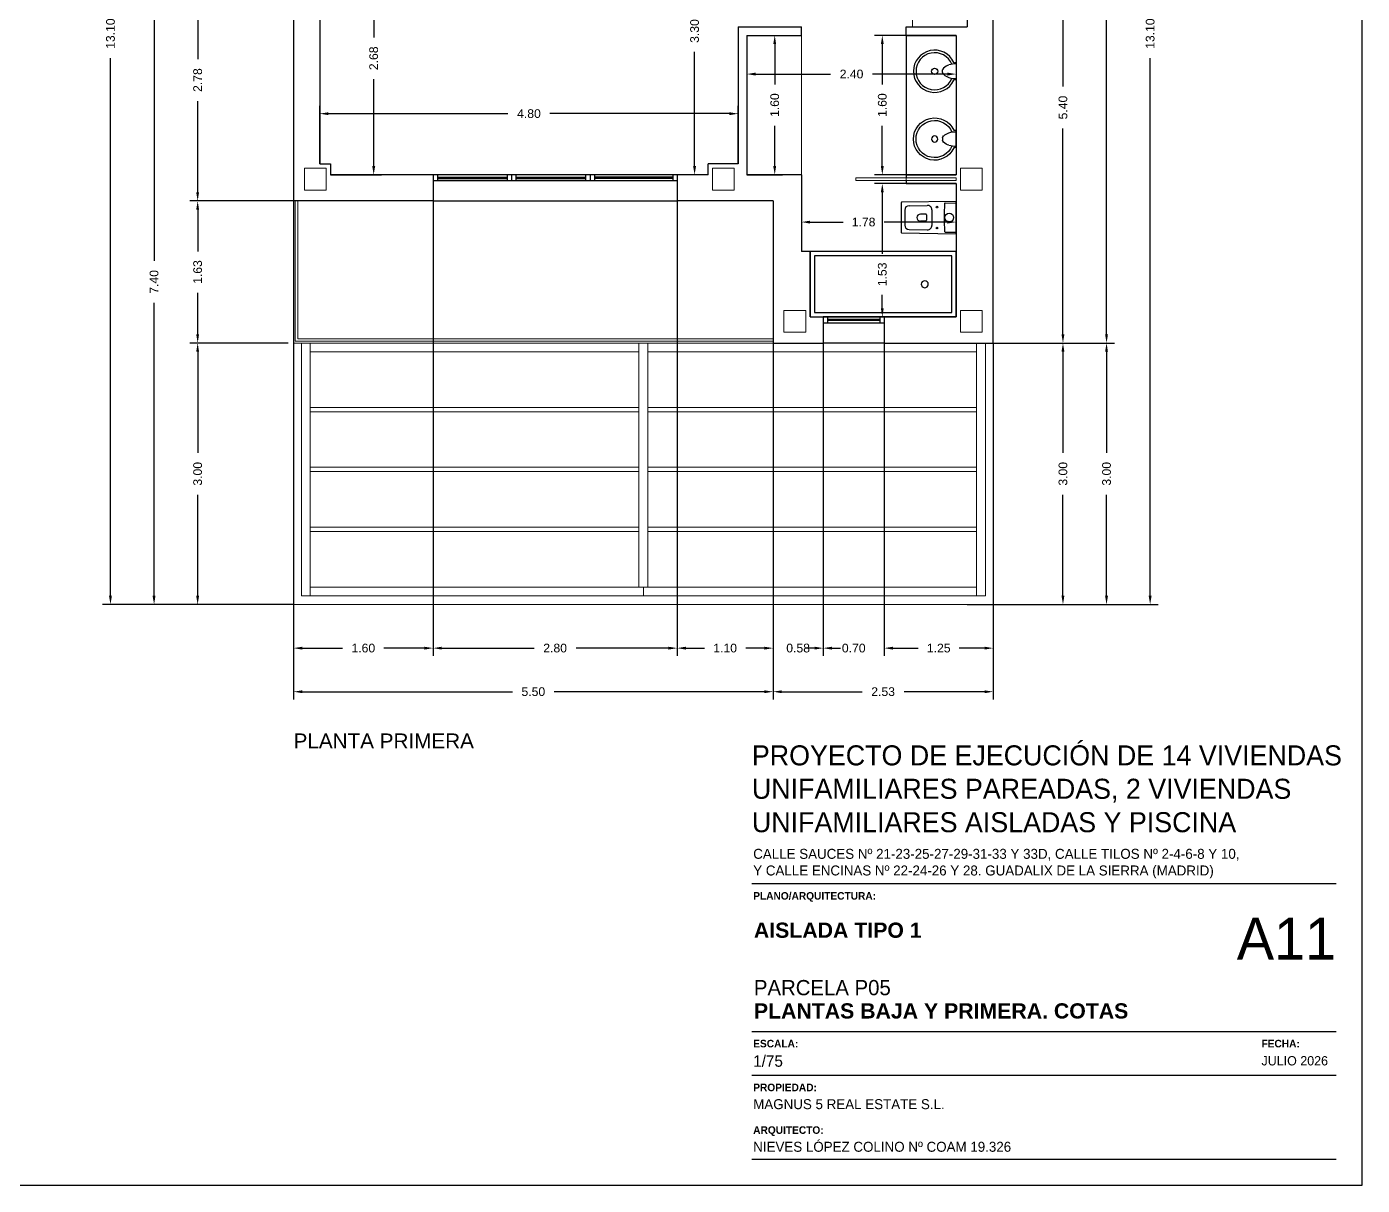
# Model space of a CAD drawing. Header units: millimetres. Extents: x 441156 to 441653, y 4514887 to 4515266.
# Drawn here: x 441309.59 to 441324.91, y 4515046.18 to 4515059.48 of the extents above; entities that cross this region are included whole.
import ezdxf

# ---------------------------------------------------------------- set-up
doc = ezdxf.new("R2010")
doc.units = ezdxf.units.MM
doc.linetypes.add('CONTINUA', pattern=[0])
doc.layers.add('01_cartela', color=6, linetype='Continuous', plot=False)
for name, color, linetype in [('01_cotas', 254, 'Continuous'), ('01_muros', 1, 'Continuous'), ('01_sanitarios', 250, 'Continuous'), ('01_tabiques', 3, 'Continuous'), ('01_texto cartela', 5, 'Continuous'), ('01_textos', 7, 'Continuous'), ('01_ventanas', 2, 'Continuous')]:
    doc.layers.add(name, color=color, linetype=linetype)
doc.layers.add('01_pilares baja', color=5, linetype='Continuous', lineweight=20)
doc.layers.add('01_varios', color=4, linetype='Continuous', lineweight=0)
doc.styles.add('Century Gothic', font='', dxfattribs={"height": 2})
doc.styles.add('Century Gothic_3', font='', dxfattribs={"height": 4.5})
doc.styles.add('Century Gothic_5', font='', dxfattribs={"height": 2.5})
doc.styles.add('Century Gothic_6', font='', dxfattribs={"height": 11})
doc.styles.add('Estilo1', font='swissel.ttf')
doc.styles.add('NIEVES3', font='swisseb.ttf')
doc.styles.add('ROMANS', font='romans')
doc.styles.get('Century Gothic').set_extended_font_data('Century Gothic')
doc.styles.get('Century Gothic_3').set_extended_font_data('Century Gothic')
doc.styles.get('Century Gothic_5').set_extended_font_data('Century Gothic')
doc.styles.get('Century Gothic_6').set_extended_font_data('Century Gothic')
doc.dimstyles.new('DECIMAL-50', dxfattribs={"dimtxt": 0.08, "dimasz": 0.15, "dimexe": 0.09, "dimexo": 0, "dimgap": 0.09, "dimtad": 0, "dimzin": 0, "dimdsep": 46, "dimtxsty": 'ROMANS', "dimcen": 0.09, "dimclrt": 6, "dimadec": 0, "dimazin": 0, "dimtfac": 1.38, "dimtix": 1, "dimtofl": 0, "dimtmove": 2, "dimatfit": 3, "dimldrblk": 'OBLIQUE', "dimfxl": 1, "dimtolj": 1, "dimtzin": 0, "dimarcsym": 0})

# ---------------------------------------------------------------- blocks, each defined once
blk = doc.blocks.new('*D344')
at = {"layer": '01_cotas', "color": 0, "linetype": 'CONTINUA', "lineweight": -2, "transparency": 16777216}
for p, q in [((441312.651, 4515060.253), (441311.461, 4515060.253)), ((441312.651, 4515057.478), (441311.461, 4515057.478))]:
    blk.add_line(p, q, dxfattribs=at)
at = {"layer": '01_cotas', "color": 0, "lineweight": -2, "transparency": 16777216}
for p, q in [((441311.551, 4515060.153), (441311.551, 4515059.105)), ((441311.551, 4515057.578), (441311.551, 4515058.625))]:
    blk.add_line(p, q, dxfattribs=at)
at = {"layer": '01_cotas', "color": 0, "transparency": 16777216}
for points in [[(441311.534, 4515060.153), (441311.567, 4515060.153), (441311.551, 4515060.253)], [(441311.534, 4515057.578), (441311.567, 4515057.578), (441311.551, 4515057.478)]]:
    blk.add_solid(points, dxfattribs=at)
at = {"layer": '01_cotas', "color": 7, "transparency": 16777216, "insert": (441311.551, 4515058.865), "char_height": 0.1, "attachment_point": 5, "rotation": 90, "style": 'Estilo1'}
blk.add_mtext('\\A1;2.78', dxfattribs=at)
blk = doc.blocks.new('*D345')
at = {"layer": '01_cotas', "color": 0, "linetype": 'CONTINUA', "lineweight": -2, "transparency": 16777216}
for p, q in [((441312.588, 4515057.478), (441311.461, 4515057.478)), ((441312.588, 4515055.848), (441311.461, 4515055.848))]:
    blk.add_line(p, q, dxfattribs=at)
at = {"layer": '01_cotas', "color": 0, "lineweight": -2, "transparency": 16777216}
for p, q in [((441311.551, 4515057.378), (441311.551, 4515056.899)), ((441311.551, 4515055.948), (441311.551, 4515056.426))]:
    blk.add_line(p, q, dxfattribs=at)
at = {"layer": '01_cotas', "color": 0, "transparency": 16777216}
for points in [[(441311.534, 4515057.378), (441311.567, 4515057.378), (441311.551, 4515057.478)], [(441311.534, 4515055.948), (441311.567, 4515055.948), (441311.551, 4515055.848)]]:
    blk.add_solid(points, dxfattribs=at)
at = {"layer": '01_cotas', "color": 7, "transparency": 16777216, "insert": (441311.551, 4515056.663), "char_height": 0.1, "attachment_point": 5, "rotation": 90, "style": 'Estilo1'}
blk.add_mtext('\\A1;1.63', dxfattribs=at)
blk = doc.blocks.new('*D346')
at = {"layer": '01_cotas', "color": 0, "linetype": 'CONTINUA', "lineweight": -2, "transparency": 16777216}
for p, q in [((441312.526, 4515055.848), (441311.461, 4515055.848)), ((441312.526, 4515052.848), (441311.461, 4515052.848))]:
    blk.add_line(p, q, dxfattribs=at)
at = {"layer": '01_cotas', "color": 0, "lineweight": -2, "transparency": 16777216}
for p, q in [((441311.551, 4515055.748), (441311.551, 4515054.588)), ((441311.551, 4515052.948), (441311.551, 4515054.108))]:
    blk.add_line(p, q, dxfattribs=at)
at = {"layer": '01_cotas', "color": 0, "transparency": 16777216}
for points in [[(441311.534, 4515055.748), (441311.567, 4515055.748), (441311.551, 4515055.848)], [(441311.534, 4515052.948), (441311.567, 4515052.948), (441311.551, 4515052.848)]]:
    blk.add_solid(points, dxfattribs=at)
at = {"layer": '01_cotas', "color": 7, "transparency": 16777216, "insert": (441311.551, 4515054.348), "char_height": 0.1, "attachment_point": 5, "rotation": 90, "style": 'Estilo1'}
blk.add_mtext('\\A1;3.00', dxfattribs=at)
blk = doc.blocks.new('*D348')
at = {"layer": '01_cotas', "color": 0, "linetype": 'CONTINUA', "lineweight": -2, "transparency": 16777216}
for p, q in [((441312.651, 4515060.253), (441310.961, 4515060.253)), ((441312.651, 4515052.848), (441310.961, 4515052.848))]:
    blk.add_line(p, q, dxfattribs=at)
at = {"layer": '01_cotas', "color": 0, "lineweight": -2, "transparency": 16777216}
for p, q in [((441311.051, 4515060.153), (441311.051, 4515056.79)), ((441311.051, 4515052.948), (441311.051, 4515056.31))]:
    blk.add_line(p, q, dxfattribs=at)
at = {"layer": '01_cotas', "color": 0, "transparency": 16777216}
for points in [[(441311.034, 4515060.153), (441311.067, 4515060.153), (441311.051, 4515060.253)], [(441311.034, 4515052.948), (441311.067, 4515052.948), (441311.051, 4515052.848)]]:
    blk.add_solid(points, dxfattribs=at)
at = {"layer": '01_cotas', "color": 7, "transparency": 16777216, "insert": (441311.051, 4515056.55), "char_height": 0.1, "attachment_point": 5, "rotation": 90, "style": 'Estilo1'}
blk.add_mtext('\\A1;7.40', dxfattribs=at)
blk = doc.blocks.new('*D349')
at = {"layer": '01_cotas', "color": 0, "linetype": 'CONTINUA', "lineweight": -2, "transparency": 16777216}
for p, q in [((441312.051, 4515065.948), (441310.461, 4515065.948)), ((441312.051, 4515052.848), (441310.461, 4515052.848))]:
    blk.add_line(p, q, dxfattribs=at)
at = {"layer": '01_cotas', "color": 0, "lineweight": -2, "transparency": 16777216}
for p, q in [((441310.551, 4515065.848), (441310.551, 4515059.679)), ((441310.551, 4515052.948), (441310.551, 4515059.116))]:
    blk.add_line(p, q, dxfattribs=at)
at = {"layer": '01_cotas', "color": 0, "transparency": 16777216}
for points in [[(441310.534, 4515065.848), (441310.567, 4515065.848), (441310.551, 4515065.948)], [(441310.534, 4515052.948), (441310.567, 4515052.948), (441310.551, 4515052.848)]]:
    blk.add_solid(points, dxfattribs=at)
at = {"layer": '01_cotas', "color": 7, "transparency": 16777216, "insert": (441310.551, 4515059.398), "char_height": 0.1, "attachment_point": 5, "rotation": 90, "style": 'Estilo1'}
blk.add_mtext('\\A1;13.10', dxfattribs=at)
blk = doc.blocks.new('*D356')
at = {"layer": '01_cotas', "color": 0, "linetype": 'CONTINUA', "lineweight": -2, "transparency": 16777216}
for p, q in [((441320.501, 4515055.848), (441321.566, 4515055.848)), ((441320.501, 4515052.848), (441321.566, 4515052.848))]:
    blk.add_line(p, q, dxfattribs=at)
at = {"layer": '01_cotas', "color": 0, "lineweight": -2, "transparency": 16777216}
for p, q in [((441321.476, 4515055.748), (441321.476, 4515054.588)), ((441321.476, 4515052.948), (441321.476, 4515054.108))]:
    blk.add_line(p, q, dxfattribs=at)
at = {"layer": '01_cotas', "color": 0, "transparency": 16777216}
for points in [[(441321.459, 4515055.748), (441321.492, 4515055.748), (441321.476, 4515055.848)], [(441321.459, 4515052.948), (441321.492, 4515052.948), (441321.476, 4515052.848)]]:
    blk.add_solid(points, dxfattribs=at)
at = {"layer": '01_cotas', "color": 7, "transparency": 16777216, "insert": (441321.476, 4515054.348), "char_height": 0.1, "attachment_point": 5, "rotation": 90, "style": 'Estilo1'}
blk.add_mtext('\\A1;3.00', dxfattribs=at)
blk = doc.blocks.new('*D357')
at = {"layer": '01_cotas', "color": 0, "linetype": 'CONTINUA', "lineweight": -2, "transparency": 16777216}
for p, q in [((441320.976, 4515065.948), (441322.066, 4515065.948)), ((441320.976, 4515055.848), (441322.066, 4515055.848))]:
    blk.add_line(p, q, dxfattribs=at)
at = {"layer": '01_cotas', "color": 0, "lineweight": -2, "transparency": 16777216}
for p, q in [((441321.976, 4515065.848), (441321.976, 4515061.179)), ((441321.976, 4515055.948), (441321.976, 4515060.616))]:
    blk.add_line(p, q, dxfattribs=at)
at = {"layer": '01_cotas', "color": 0, "transparency": 16777216}
for points in [[(441321.959, 4515065.848), (441321.992, 4515065.848), (441321.976, 4515065.948)], [(441321.959, 4515055.948), (441321.992, 4515055.948), (441321.976, 4515055.848)]]:
    blk.add_solid(points, dxfattribs=at)
at = {"layer": '01_cotas', "color": 7, "transparency": 16777216, "insert": (441321.976, 4515060.898), "char_height": 0.1, "attachment_point": 5, "rotation": 90, "style": 'Estilo1'}
blk.add_mtext('\\A1;10.10', dxfattribs=at)
blk = doc.blocks.new('*D361')
at = {"layer": '01_cotas', "color": 0, "linetype": 'CONTINUA', "lineweight": -2, "transparency": 16777216}
for p, q in [((441320.676, 4515055.848), (441322.066, 4515055.848)), ((441320.376, 4515052.848), (441322.066, 4515052.848))]:
    blk.add_line(p, q, dxfattribs=at)
at = {"layer": '01_cotas', "color": 0, "lineweight": -2, "transparency": 16777216}
for p, q in [((441321.976, 4515055.748), (441321.976, 4515054.588)), ((441321.976, 4515052.948), (441321.976, 4515054.108))]:
    blk.add_line(p, q, dxfattribs=at)
at = {"layer": '01_cotas', "color": 0, "transparency": 16777216}
for points in [[(441321.959, 4515055.748), (441321.992, 4515055.748), (441321.976, 4515055.848)], [(441321.959, 4515052.948), (441321.992, 4515052.948), (441321.976, 4515052.848)]]:
    blk.add_solid(points, dxfattribs=at)
at = {"layer": '01_cotas', "color": 7, "transparency": 16777216, "insert": (441321.976, 4515054.348), "char_height": 0.1, "attachment_point": 5, "rotation": 90, "style": 'Estilo1'}
blk.add_mtext('\\A1;3.00', dxfattribs=at)
blk = doc.blocks.new('*D358')
at = {"layer": '01_cotas', "color": 0, "linetype": 'CONTINUA', "lineweight": -2, "transparency": 16777216}
for p, q in [((441320.976, 4515065.948), (441322.566, 4515065.948)), ((441320.976, 4515052.848), (441322.566, 4515052.848))]:
    blk.add_line(p, q, dxfattribs=at)
at = {"layer": '01_cotas', "color": 0, "lineweight": -2, "transparency": 16777216}
for p, q in [((441322.476, 4515065.848), (441322.476, 4515059.679)), ((441322.476, 4515052.948), (441322.476, 4515059.116))]:
    blk.add_line(p, q, dxfattribs=at)
at = {"layer": '01_cotas', "color": 0, "transparency": 16777216}
for points in [[(441322.459, 4515065.848), (441322.492, 4515065.848), (441322.476, 4515065.948)], [(441322.459, 4515052.948), (441322.492, 4515052.948), (441322.476, 4515052.848)]]:
    blk.add_solid(points, dxfattribs=at)
at = {"layer": '01_cotas', "color": 7, "transparency": 16777216, "insert": (441322.476, 4515059.398), "char_height": 0.1, "attachment_point": 5, "rotation": 90, "style": 'Estilo1'}
blk.add_mtext('\\A1;13.10', dxfattribs=at)
blk = doc.blocks.new('*D363')
at = {"layer": '01_cotas', "color": 0, "linetype": 'CONTINUA', "lineweight": -2, "transparency": 16777216}
for p, q in [((441320.676, 4515061.253), (441321.566, 4515061.253)), ((441320.676, 4515055.848), (441321.566, 4515055.848))]:
    blk.add_line(p, q, dxfattribs=at)
at = {"layer": '01_cotas', "color": 0, "lineweight": -2, "transparency": 16777216}
for p, q in [((441321.476, 4515061.153), (441321.476, 4515058.79)), ((441321.476, 4515055.948), (441321.476, 4515058.31))]:
    blk.add_line(p, q, dxfattribs=at)
at = {"layer": '01_cotas', "color": 0, "transparency": 16777216}
for points in [[(441321.459, 4515061.153), (441321.492, 4515061.153), (441321.476, 4515061.253)], [(441321.459, 4515055.948), (441321.492, 4515055.948), (441321.476, 4515055.848)]]:
    blk.add_solid(points, dxfattribs=at)
at = {"layer": '01_cotas', "color": 7, "transparency": 16777216, "insert": (441321.476, 4515058.55), "char_height": 0.1, "attachment_point": 5, "rotation": 90, "style": 'Estilo1'}
blk.add_mtext('\\A1;5.40', dxfattribs=at)
blk = doc.blocks.new('*D367')
at = {"layer": '01_cotas', "color": 0, "linetype": 'CONTINUA', "lineweight": -2, "transparency": 16777216}
for p, q in [((441312.651, 4515057.478), (441312.651, 4515052.258)), ((441314.251, 4515057.478), (441314.251, 4515052.258))]:
    blk.add_line(p, q, dxfattribs=at)
at = {"layer": '01_cotas', "color": 0, "lineweight": -2, "transparency": 16777216}
for p, q in [((441312.751, 4515052.348), (441313.214, 4515052.348)), ((441314.151, 4515052.348), (441313.687, 4515052.348))]:
    blk.add_line(p, q, dxfattribs=at)
at = {"layer": '01_cotas', "color": 0, "transparency": 16777216}
for points in [[(441312.751, 4515052.364), (441312.751, 4515052.331), (441312.651, 4515052.348)], [(441314.151, 4515052.364), (441314.151, 4515052.331), (441314.251, 4515052.348)]]:
    blk.add_solid(points, dxfattribs=at)
at = {"layer": '01_cotas', "color": 7, "transparency": 16777216, "insert": (441313.451, 4515052.348), "char_height": 0.1, "attachment_point": 5, "style": 'Estilo1'}
blk.add_mtext('\\A1;1.60', dxfattribs=at)
blk = doc.blocks.new('*D368')
at = {"layer": '01_cotas', "color": 0, "linetype": 'CONTINUA', "lineweight": -2, "transparency": 16777216}
for p, q in [((441317.051, 4515057.478), (441317.051, 4515052.258)), ((441318.151, 4515057.478), (441318.151, 4515052.258))]:
    blk.add_line(p, q, dxfattribs=at)
at = {"layer": '01_cotas', "color": 0, "lineweight": -2, "transparency": 16777216}
for p, q in [((441317.151, 4515052.348), (441317.364, 4515052.348)), ((441318.051, 4515052.348), (441317.837, 4515052.348))]:
    blk.add_line(p, q, dxfattribs=at)
at = {"layer": '01_cotas', "color": 0, "transparency": 16777216}
for points in [[(441317.151, 4515052.364), (441317.151, 4515052.331), (441317.051, 4515052.348)], [(441318.051, 4515052.364), (441318.051, 4515052.331), (441318.151, 4515052.348)]]:
    blk.add_solid(points, dxfattribs=at)
at = {"layer": '01_cotas', "color": 7, "transparency": 16777216, "insert": (441317.601, 4515052.348), "char_height": 0.1, "attachment_point": 5, "style": 'Estilo1'}
blk.add_mtext('\\A1;1.10', dxfattribs=at)
blk = doc.blocks.new('*D369')
at = {"layer": '01_cotas', "color": 0, "linetype": 'CONTINUA', "lineweight": -2, "transparency": 16777216}
for p, q in [((441318.151, 4515055.848), (441318.151, 4515052.258)), ((441318.726, 4515055.848), (441318.726, 4515052.258))]:
    blk.add_line(p, q, dxfattribs=at)
at = {"layer": '01_cotas', "color": 0, "lineweight": -2, "transparency": 16777216}
for p, q in [((441318.051, 4515052.348), (441317.951, 4515052.348)), ((441318.826, 4515052.348), (441318.926, 4515052.348))]:
    blk.add_line(p, q, dxfattribs=at)
at = {"layer": '01_cotas', "color": 0, "transparency": 16777216}
for points in [[(441318.051, 4515052.364), (441318.051, 4515052.331), (441318.151, 4515052.348)], [(441318.826, 4515052.364), (441318.826, 4515052.331), (441318.726, 4515052.348)]]:
    blk.add_solid(points, dxfattribs=at)
at = {"layer": '01_cotas', "color": 7, "transparency": 16777216, "insert": (441318.438, 4515052.348), "char_height": 0.1, "attachment_point": 5, "style": 'Estilo1'}
blk.add_mtext('\\A1;0.58', dxfattribs=at)
blk = doc.blocks.new('*D366')
at = {"layer": '01_cotas', "color": 0, "linetype": 'CONTINUA', "lineweight": -2, "transparency": 16777216}
for p, q in [((441312.651, 4515057.478), (441312.651, 4515051.758)), ((441318.151, 4515057.478), (441318.151, 4515051.758))]:
    blk.add_line(p, q, dxfattribs=at)
at = {"layer": '01_cotas', "color": 0, "lineweight": -2, "transparency": 16777216}
for p, q in [((441312.751, 4515051.848), (441315.161, 4515051.848)), ((441318.051, 4515051.848), (441315.641, 4515051.848))]:
    blk.add_line(p, q, dxfattribs=at)
at = {"layer": '01_cotas', "color": 0, "transparency": 16777216}
for points in [[(441312.751, 4515051.864), (441312.751, 4515051.831), (441312.651, 4515051.848)], [(441318.051, 4515051.864), (441318.051, 4515051.831), (441318.151, 4515051.848)]]:
    blk.add_solid(points, dxfattribs=at)
at = {"layer": '01_cotas', "color": 7, "transparency": 16777216, "insert": (441315.401, 4515051.848), "char_height": 0.1, "attachment_point": 5, "style": 'Estilo1'}
blk.add_mtext('\\A1;5.50', dxfattribs=at)
blk = doc.blocks.new('*D370')
at = {"layer": '01_cotas', "color": 0, "linetype": 'CONTINUA', "lineweight": -2, "transparency": 16777216}
for p, q in [((441318.151, 4515055.848), (441318.151, 4515051.758)), ((441320.676, 4515055.848), (441320.676, 4515051.758))]:
    blk.add_line(p, q, dxfattribs=at)
at = {"layer": '01_cotas', "color": 0, "lineweight": -2, "transparency": 16777216}
for p, q in [((441318.251, 4515051.848), (441319.173, 4515051.848)), ((441320.576, 4515051.848), (441319.653, 4515051.848))]:
    blk.add_line(p, q, dxfattribs=at)
at = {"layer": '01_cotas', "color": 0, "transparency": 16777216}
for points in [[(441318.251, 4515051.864), (441318.251, 4515051.831), (441318.151, 4515051.848)], [(441320.576, 4515051.864), (441320.576, 4515051.831), (441320.676, 4515051.848)]]:
    blk.add_solid(points, dxfattribs=at)
at = {"layer": '01_cotas', "color": 7, "transparency": 16777216, "insert": (441319.413, 4515051.848), "char_height": 0.1, "attachment_point": 5, "style": 'Estilo1'}
blk.add_mtext('\\A1;2.53', dxfattribs=at)
blk = doc.blocks.new('*D371')
at = {"layer": '01_cotas', "color": 0, "linetype": 'CONTINUA', "lineweight": -2, "transparency": 16777216}
for p, q in [((441318.726, 4515055.848), (441318.726, 4515052.258)), ((441319.426, 4515055.848), (441319.426, 4515052.258))]:
    blk.add_line(p, q, dxfattribs=at)
at = {"layer": '01_cotas', "color": 0, "lineweight": -2, "transparency": 16777216}
for p, q in [((441318.626, 4515052.348), (441318.526, 4515052.348)), ((441319.526, 4515052.348), (441319.626, 4515052.348))]:
    blk.add_line(p, q, dxfattribs=at)
at = {"layer": '01_cotas', "color": 0, "transparency": 16777216}
for points in [[(441318.626, 4515052.364), (441318.626, 4515052.331), (441318.726, 4515052.348)], [(441319.526, 4515052.364), (441319.526, 4515052.331), (441319.426, 4515052.348)]]:
    blk.add_solid(points, dxfattribs=at)
at = {"layer": '01_cotas', "color": 7, "transparency": 16777216, "insert": (441319.076, 4515052.348), "char_height": 0.1, "attachment_point": 5, "style": 'Estilo1'}
blk.add_mtext('\\A1;0.70', dxfattribs=at)
blk = doc.blocks.new('*D372')
at = {"layer": '01_cotas', "color": 0, "linetype": 'CONTINUA', "lineweight": -2, "transparency": 16777216}
for p, q in [((441319.426, 4515055.848), (441319.426, 4515052.258)), ((441320.676, 4515055.848), (441320.676, 4515052.258))]:
    blk.add_line(p, q, dxfattribs=at)
at = {"layer": '01_cotas', "color": 0, "lineweight": -2, "transparency": 16777216}
for p, q in [((441319.526, 4515052.348), (441319.814, 4515052.348)), ((441320.576, 4515052.348), (441320.287, 4515052.348))]:
    blk.add_line(p, q, dxfattribs=at)
at = {"layer": '01_cotas', "color": 0, "transparency": 16777216}
for points in [[(441319.526, 4515052.364), (441319.526, 4515052.331), (441319.426, 4515052.348)], [(441320.576, 4515052.364), (441320.576, 4515052.331), (441320.676, 4515052.348)]]:
    blk.add_solid(points, dxfattribs=at)
at = {"layer": '01_cotas', "color": 7, "transparency": 16777216, "insert": (441320.051, 4515052.348), "char_height": 0.1, "attachment_point": 5, "style": 'Estilo1'}
blk.add_mtext('\\A1;1.25', dxfattribs=at)
blk = doc.blocks.new('*D373')
at = {"layer": '01_cotas', "color": 0, "linetype": 'CONTINUA', "lineweight": -2, "transparency": 16777216}
for p, q in [((441314.251, 4515057.478), (441314.251, 4515052.258)), ((441317.051, 4515057.478), (441317.051, 4515052.258))]:
    blk.add_line(p, q, dxfattribs=at)
at = {"layer": '01_cotas', "color": 0, "lineweight": -2, "transparency": 16777216}
for p, q in [((441314.351, 4515052.348), (441315.411, 4515052.348)), ((441316.951, 4515052.348), (441315.891, 4515052.348))]:
    blk.add_line(p, q, dxfattribs=at)
at = {"layer": '01_cotas', "color": 0, "transparency": 16777216}
for points in [[(441314.351, 4515052.364), (441314.351, 4515052.331), (441314.251, 4515052.348)], [(441316.951, 4515052.364), (441316.951, 4515052.331), (441317.051, 4515052.348)]]:
    blk.add_solid(points, dxfattribs=at)
at = {"layer": '01_cotas', "color": 7, "transparency": 16777216, "insert": (441315.651, 4515052.348), "char_height": 0.1, "attachment_point": 5, "style": 'Estilo1'}
blk.add_mtext('\\A1;2.80', dxfattribs=at)
blk = doc.blocks.new('duravit inodoro cisterna')
at = {"layer": '01_sanitarios', "linetype": 'Continuous'}
for p, q in [((-0.136, 0.541), (-0.14, 0.331)), ((0.086, 0.59), (-0.086, 0.59)), ((0.136, 0.541), (0.14, 0.331)), ((-0.04, 0.35), (-0.04, 0.41)), ((0.03, 0.34), (-0.03, 0.34)), ((0.04, 0.35), (0.04, 0.41)), ((0.09, 0.28), (-0.09, 0.28)), ((-0.166, 0.127), (-0.168, 0)), ((0.166, 0.127), (0.168, 0))]:
    blk.add_line(p, q, dxfattribs=at)
at = {"layer": '01_sanitarios', "linetype": 'Continuous', "flags": 128}
blk.add_lwpolyline([(0.181, 0, 0.414214), (0.185, 0.004), (0.185, 0.005), (0.175, 0.626, 0.436396), (0.171, 0.63), (-0.171, 0.63, 0.436396), (-0.175, 0.626), (-0.185, 0.005), (-0.185, 0.004, 0.414214), (-0.181, 0)], format="xyb", close=True, dxfattribs=at)
at = {"layer": '01_sanitarios', "linetype": 'Continuous'}
for centre, radius in [((-0.12, 0.22), 0.01), ((0.12, 0.22), 0.01), ((0, 0.08), 0.051)]:
    blk.add_circle(centre, radius, dxfattribs=at)
for centre, radius, start, end in [((-0.086, 0.54), 0.05, 90, 179.076), ((0.086, 0.54), 0.05, 0.924, 90), ((-0.09, 0.33), 0.05, 179.076, 270), ((0, 0.41), 0.04, 0, 180), ((-0.03, 0.35), 0.01, 180, 270), ((0.03, 0.35), 0.01, 270, 0), ((0.09, 0.33), 0.05, 270, 0.924), ((-0.159, 0.127), 0.007, 93.0641, 179.076), ((0, -2.844), 2.982, 86.9359, 93.0641), ((0.159, 0.127), 0.007, 0.924, 86.9359)]:
    blk.add_arc(centre, radius, start, end, dxfattribs=at)
blk = doc.blocks.new('lav-encimera 2')
at = {"layer": '01_sanitarios'}
for p, q in [((-0.174, -0.017), (-0.174, 0.017)), ((-0.003, 0.107), (-0.019, 0.107)), ((0, 0.104), (0, -0.104)), ((-0.003, -0.107), (-0.019, -0.107))]:
    blk.add_line(p, q, dxfattribs=at)
blk.add_circle((-0.275, 0), 0.04, dxfattribs=at)
for centre, radius, start, end in [((-0.275, 0), 0.27, 24.8749, 335.1251), ((-0.275, 0), 0.237, 22.0656, 338.0564), ((-0.122, 0), 0.0553, 135.6956, 162.5904), ((-0.047, -0.072), 0.159, 106.8165, 135.6956), ((-0.003, -0.217), 0.311, 89.383, 106.8165), ((-0.018, 0.121), 0.0142, 210.5291, 266.214), ((-0.003, 0.104), 0.003, 360, 83.3159), ((-0.122, 0), 0.0553, 197.9532, 224.3044), ((-0.047, 0.073), 0.159, 224.3044, 253.1835), ((-0.003, 0.218), 0.311, 253.1835, 270.617), ((-0.018, -0.121), 0.0142, 93.786, 149.4709), ((-0.003, -0.104), 0.003, 276.6841, 360)]:
    blk.add_arc(centre, radius, start, end, dxfattribs=at)
blk = doc.blocks.new('*D754')
at = {"layer": '01_cotas', "color": 0, "linetype": 'CONTINUA', "lineweight": -2, "transparency": 16777216}
for p, q in [((441312.951, 4515057.903), (441312.951, 4515058.57)), ((441317.751, 4515057.903), (441317.751, 4515058.57))]:
    blk.add_line(p, q, dxfattribs=at)
at = {"layer": '01_cotas', "color": 0, "lineweight": -2, "transparency": 16777216}
for p, q in [((441313.051, 4515058.48), (441315.11, 4515058.48)), ((441317.651, 4515058.48), (441315.591, 4515058.48))]:
    blk.add_line(p, q, dxfattribs=at)
at = {"layer": '01_cotas', "color": 0, "transparency": 16777216}
for points in [[(441313.051, 4515058.496), (441313.051, 4515058.463), (441312.951, 4515058.48)], [(441317.651, 4515058.496), (441317.651, 4515058.463), (441317.751, 4515058.48)]]:
    blk.add_solid(points, dxfattribs=at)
at = {"layer": '01_cotas', "color": 7, "transparency": 16777216, "insert": (441315.351, 4515058.48), "char_height": 0.1, "attachment_point": 5, "style": 'Estilo1'}
blk.add_mtext('\\A1;4.80', dxfattribs=at)
blk = doc.blocks.new('*D755')
at = {"layer": '01_cotas', "color": 0, "linetype": 'CONTINUA', "lineweight": -2, "transparency": 16777216}
for p, q in [((441317.851, 4515059.378), (441318.26, 4515059.378)), ((441317.851, 4515057.778), (441318.26, 4515057.778))]:
    blk.add_line(p, q, dxfattribs=at)
at = {"layer": '01_cotas', "color": 0, "lineweight": -2, "transparency": 16777216}
for p, q in [((441318.17, 4515059.278), (441318.17, 4515058.814)), ((441318.17, 4515057.878), (441318.17, 4515058.341))]:
    blk.add_line(p, q, dxfattribs=at)
at = {"layer": '01_cotas', "color": 0, "transparency": 16777216}
for points in [[(441318.153, 4515059.278), (441318.186, 4515059.278), (441318.17, 4515059.378)], [(441318.153, 4515057.878), (441318.186, 4515057.878), (441318.17, 4515057.778)]]:
    blk.add_solid(points, dxfattribs=at)
at = {"layer": '01_cotas', "color": 7, "transparency": 16777216, "insert": (441318.17, 4515058.578), "char_height": 0.1, "attachment_point": 5, "rotation": 90, "style": 'Estilo1'}
blk.add_mtext('\\A1;1.60', dxfattribs=at)
blk = doc.blocks.new('*D757')
at = {"layer": '01_cotas', "color": 0, "linetype": 'CONTINUA', "lineweight": -2, "transparency": 16777216}
for p, q in [((441320.251, 4515059.378), (441319.314, 4515059.378)), ((441320.251, 4515057.778), (441319.314, 4515057.778))]:
    blk.add_line(p, q, dxfattribs=at)
at = {"layer": '01_cotas', "color": 0, "lineweight": -2, "transparency": 16777216}
for p, q in [((441319.404, 4515059.278), (441319.404, 4515058.814)), ((441319.404, 4515057.878), (441319.404, 4515058.341))]:
    blk.add_line(p, q, dxfattribs=at)
at = {"layer": '01_cotas', "color": 0, "transparency": 16777216}
for points in [[(441319.387, 4515059.278), (441319.42, 4515059.278), (441319.404, 4515059.378)], [(441319.387, 4515057.878), (441319.42, 4515057.878), (441319.404, 4515057.778)]]:
    blk.add_solid(points, dxfattribs=at)
at = {"layer": '01_cotas', "color": 7, "transparency": 16777216, "insert": (441319.404, 4515058.578), "char_height": 0.1, "attachment_point": 5, "rotation": 90, "style": 'Estilo1'}
blk.add_mtext('\\A1;1.60', dxfattribs=at)
blk = doc.blocks.new('*D759')
at = {"layer": '01_cotas', "color": 0, "linetype": 'CONTINUA', "lineweight": -2, "transparency": 16777216}
for p, q in [((441320.251, 4515057.678), (441319.314, 4515057.678)), ((441320.251, 4515056.148), (441319.314, 4515056.148))]:
    blk.add_line(p, q, dxfattribs=at)
at = {"layer": '01_cotas', "color": 0, "lineweight": -2, "transparency": 16777216}
for p, q in [((441319.404, 4515057.578), (441319.404, 4515056.872)), ((441319.404, 4515056.248), (441319.404, 4515056.4))]:
    blk.add_line(p, q, dxfattribs=at)
at = {"layer": '01_cotas', "color": 0, "transparency": 16777216}
for points in [[(441319.387, 4515057.578), (441319.42, 4515057.578), (441319.404, 4515057.678)], [(441319.387, 4515056.248), (441319.42, 4515056.248), (441319.404, 4515056.148)]]:
    blk.add_solid(points, dxfattribs=at)
at = {"layer": '01_cotas', "color": 7, "transparency": 16777216, "insert": (441319.404, 4515056.636), "char_height": 0.1, "attachment_point": 5, "rotation": 90, "style": 'Estilo1'}
blk.add_mtext('\\A1;1.53', dxfattribs=at)
blk = doc.blocks.new('*D760')
at = {"layer": '01_cotas', "color": 0, "linetype": 'CONTINUA', "lineweight": -2, "transparency": 16777216}
for p, q in [((441318.476, 4515057.678), (441318.476, 4515057.146)), ((441320.251, 4515057.678), (441320.251, 4515057.146))]:
    blk.add_line(p, q, dxfattribs=at)
at = {"layer": '01_cotas', "color": 0, "lineweight": -2, "transparency": 16777216}
for p, q in [((441318.576, 4515057.236), (441318.953, 4515057.236)), ((441320.151, 4515057.236), (441319.426, 4515057.236))]:
    blk.add_line(p, q, dxfattribs=at)
at = {"layer": '01_cotas', "color": 0, "transparency": 16777216}
for points in [[(441318.576, 4515057.252), (441318.576, 4515057.219), (441318.476, 4515057.236)], [(441320.151, 4515057.252), (441320.151, 4515057.219), (441320.251, 4515057.236)]]:
    blk.add_solid(points, dxfattribs=at)
at = {"layer": '01_cotas', "color": 7, "transparency": 16777216, "insert": (441319.189, 4515057.236), "char_height": 0.1, "attachment_point": 5, "style": 'Estilo1'}
blk.add_mtext('\\A1;1.78', dxfattribs=at)
blk = doc.blocks.new('*D761')
at = {"layer": '01_cotas', "color": 0, "linetype": 'CONTINUA', "lineweight": -2, "transparency": 16777216}
for p, q in [((441317.851, 4515059.378), (441317.851, 4515058.844)), ((441320.251, 4515059.378), (441320.251, 4515058.844))]:
    blk.add_line(p, q, dxfattribs=at)
at = {"layer": '01_cotas', "color": 0, "lineweight": -2, "transparency": 16777216}
for p, q in [((441317.951, 4515058.934), (441318.811, 4515058.934)), ((441320.151, 4515058.934), (441319.291, 4515058.934))]:
    blk.add_line(p, q, dxfattribs=at)
at = {"layer": '01_cotas', "color": 0, "transparency": 16777216}
for points in [[(441317.951, 4515058.951), (441317.951, 4515058.917), (441317.851, 4515058.934)], [(441320.151, 4515058.951), (441320.151, 4515058.917), (441320.251, 4515058.934)]]:
    blk.add_solid(points, dxfattribs=at)
at = {"layer": '01_cotas', "color": 7, "transparency": 16777216, "insert": (441319.051, 4515058.934), "char_height": 0.1, "attachment_point": 5, "style": 'Estilo1'}
blk.add_mtext('\\A1;2.40', dxfattribs=at)
blk = doc.blocks.new('*D767')
at = {"layer": '01_cotas', "color": 0, "linetype": 'CONTINUA', "lineweight": -2, "transparency": 16777216}
for p, q in [((441312.951, 4515060.453), (441313.66, 4515060.453)), ((441313.076, 4515057.778), (441313.66, 4515057.778))]:
    blk.add_line(p, q, dxfattribs=at)
at = {"layer": '01_cotas', "color": 0, "lineweight": -2, "transparency": 16777216}
for p, q in [((441313.57, 4515060.353), (441313.57, 4515059.355)), ((441313.57, 4515057.878), (441313.57, 4515058.875))]:
    blk.add_line(p, q, dxfattribs=at)
at = {"layer": '01_cotas', "color": 0, "transparency": 16777216}
for points in [[(441313.553, 4515060.353), (441313.587, 4515060.353), (441313.57, 4515060.453)], [(441313.553, 4515057.878), (441313.587, 4515057.878), (441313.57, 4515057.778)]]:
    blk.add_solid(points, dxfattribs=at)
at = {"layer": '01_cotas', "color": 7, "transparency": 16777216, "insert": (441313.57, 4515059.115), "char_height": 0.1, "attachment_point": 5, "rotation": 90, "style": 'Estilo1'}
blk.add_mtext('\\A1;2.68', dxfattribs=at)
blk = doc.blocks.new('*D747')
at = {"layer": '01_cotas', "color": 0, "linetype": 'CONTINUA', "lineweight": -2, "transparency": 16777216}
for p, q in [((441317.406, 4515061.078), (441317.161, 4515061.078)), ((441317.406, 4515057.778), (441317.161, 4515057.778))]:
    blk.add_line(p, q, dxfattribs=at)
at = {"layer": '01_cotas', "color": 0, "lineweight": -2, "transparency": 16777216}
for p, q in [((441317.251, 4515060.978), (441317.251, 4515059.668)), ((441317.251, 4515057.878), (441317.251, 4515059.188))]:
    blk.add_line(p, q, dxfattribs=at)
at = {"layer": '01_cotas', "color": 0, "transparency": 16777216}
for points in [[(441317.234, 4515060.978), (441317.267, 4515060.978), (441317.251, 4515061.078)], [(441317.234, 4515057.878), (441317.267, 4515057.878), (441317.251, 4515057.778)]]:
    blk.add_solid(points, dxfattribs=at)
at = {"layer": '01_cotas', "color": 7, "transparency": 16777216, "insert": (441317.251, 4515059.428), "char_height": 0.1, "attachment_point": 5, "rotation": 90, "style": 'Estilo1'}
blk.add_mtext('\\A1;3.30', dxfattribs=at)

msp = doc.modelspace()

# ---------------------------------------------------------------- linework, layer by layer
at = {"layer": '01_cartela', "color": 1}
msp.add_lwpolyline([(441294.271, 4515067.72), (441294.271, 4515046.185), (441324.909, 4515046.185), (441324.909, 4515067.72)], close=True, dxfattribs=at)
at = {"layer": '01_muros'}
for p, q in [((441320.676, 4515055.848), (441320.676, 4515061.178)), ((441312.651, 4515060.253), (441312.651, 4515057.478)), ((441314.251, 4515057.778, 0), (441314.251, 4515057.478, 0)), ((441317.051, 4515057.778, 0), (441317.051, 4515057.478, 0)), ((441314.251, 4515057.478, 0), (441312.651, 4515057.478, 0)), ((441318.151, 4515057.478, 0), (441317.051, 4515057.478, 0)), ((441318.151, 4515057.478), (441318.151, 4515055.848)), ((441318.726, 4515056.148, 0), (441318.726, 4515055.848, 0)), ((441319.426, 4515056.148, 0), (441319.426, 4515055.848, 0)), ((441318.151, 4515055.848), (441318.726, 4515055.848)), ((441319.426, 4515055.848), (441320.676, 4515055.848, 0))]:
    msp.add_line(p, q, dxfattribs=at)
at = {"layer": '01_pilares baja'}
for points in [[(441313.026, 4515057.603), (441312.776, 4515057.603), (441312.776, 4515057.853), (441313.026, 4515057.853), (441313.026, 4515057.603)], [(441317.456, 4515057.603), (441317.706, 4515057.603), (441317.706, 4515057.853), (441317.456, 4515057.853), (441317.456, 4515057.603)], [(441320.301, 4515057.603), (441320.551, 4515057.603), (441320.551, 4515057.853), (441320.301, 4515057.853), (441320.301, 4515057.603)], [(441318.276, 4515055.973), (441318.526, 4515055.973), (441318.526, 4515056.223), (441318.276, 4515056.223), (441318.276, 4515055.973)], [(441320.301, 4515055.973), (441320.551, 4515055.973), (441320.551, 4515056.223), (441320.301, 4515056.223), (441320.301, 4515055.973)]]:
    msp.add_lwpolyline(points, close=True, dxfattribs=at)
at = {"layer": '01_sanitarios', "linetype": 'CONTINUA'}
msp.add_line((441319.676, 4515059.378), (441319.676, 4515057.778), dxfattribs=at)
for points in [[(441320.251, 4515056.898), (441318.576, 4515056.898), (441318.576, 4515056.148), (441320.251, 4515056.148)], [(441320.201, 4515056.848), (441318.626, 4515056.848), (441318.626, 4515056.198), (441320.201, 4515056.198)]]:
    msp.add_lwpolyline(points, close=True, dxfattribs=at)
for start, end in [(0.0137, 180.0137), (180.0137, 0.0137)]:
    msp.add_arc((441319.891, 4515056.523), 0.04, start, end, dxfattribs=at)
at = {"layer": '01_tabiques'}
for p, q in [((441320.376, 4515060.803), (441320.376, 4515059.478)), ((441312.951, 4515060.453), (441312.951, 4515057.903)), ((441317.751, 4515059.478, 0), (441318.476, 4515059.478)), ((441317.751, 4515059.478), (441317.751, 4515057.903)), ((441317.851, 4515059.378), (441317.851, 4515057.778)), ((441317.851, 4515059.378, 0), (441318.476, 4515059.378)), ((441318.476, 4515059.378, 0), (441318.476, 4515059.478)), ((441319.676, 4515059.478), (441320.376, 4515059.478, 0)), ((441319.676, 4515059.378), (441319.676, 4515059.478)), ((441319.676, 4515059.378), (441320.251, 4515059.378, 0)), ((441320.251, 4515059.378), (441320.251, 4515057.778)), ((441317.751, 4515057.903), (441317.406, 4515057.903)), ((441317.406, 4515057.778, 0), (441317.406, 4515057.903, 0)), ((441314.251, 4515057.778, 0), (441313.076, 4515057.778, 0)), ((441317.406, 4515057.778, 0), (441317.051, 4515057.778, 0)), ((441318.476, 4515057.778, 0), (441317.851, 4515057.778, 0)), ((441318.476, 4515057.778), (441318.476, 4515056.898)), ((441319.676, 4515057.778), (441320.251, 4515057.778)), ((441319.676, 4515057.778), (441319.676, 4515057.742)), ((441319.676, 4515057.714), (441319.676, 4515057.678)), ((441319.676, 4515057.678), (441320.251, 4515057.678)), ((441320.251, 4515057.678), (441320.251, 4515056.148)), ((441318.576, 4515056.148), (441318.726, 4515056.148)), ((441319.426, 4515056.148), (441320.251, 4515056.148))]:
    msp.add_line(p, q, dxfattribs=at)
for points in [[(441312.951, 4515057.903), (441313.076, 4515057.903), (441313.076, 4515057.778)], [(441318.576, 4515056.148), (441318.576, 4515056.898), (441318.476, 4515056.898)]]:
    msp.add_lwpolyline(points, dxfattribs=at)
at = {"layer": '01_texto cartela'}
msp.add_line((441317.908, 4515049.646), (441324.609, 4515049.646), dxfattribs=at)
at = {"layer": '01_texto cartela', "color": 5}
for p, q in [((441317.908, 4515047.951), (441324.609, 4515047.951)), ((441317.908, 4515047.449), (441324.609, 4515047.449)), ((441317.908, 4515046.485), (441324.609, 4515046.485))]:
    msp.add_line(p, q, dxfattribs=at)
at = {"layer": '01_varios', "linetype": 'CONTINUA'}
for p, q in [((441319.751, 4515060.453, 0), (441319.751, 4515059.478)), ((441318.476, 4515059.378), (441318.476, 4515057.778)), ((441319.676, 4515057.742), (441319.676, 4515057.714)), ((441312.651, 4515057.478), (441312.651, 4515055.848)), ((441312.671, 4515057.478), (441312.671, 4515055.868)), ((441312.701, 4515057.478), (441312.701, 4515055.898)), ((441312.651, 4515055.848), (441318.151, 4515055.848)), ((441312.651, 4515055.848), (441312.651, 4515052.848)), ((441312.671, 4515055.868), (441318.151, 4515055.868)), ((441312.701, 4515055.898), (441318.151, 4515055.898)), ((441312.741, 4515055.848), (441312.741, 4515052.948)), ((441312.841, 4515052.948), (441312.841, 4515055.848)), ((441316.613, 4515053.048, 0), (441316.613, 4515055.848, 0)), ((441316.713, 4515053.048, 0), (441316.713, 4515055.848, 0)), ((441320.486, 4515052.948), (441320.486, 4515055.848)), ((441320.586, 4515055.848), (441320.586, 4515052.948)), ((441320.676, 4515055.848), (441320.676, 4515052.848)), ((441312.841, 4515055.748, 0), (441316.613, 4515055.748, 0)), ((441316.713, 4515055.748, 0), (441320.486, 4515055.748)), ((441316.613, 4515055.11, 0), (441312.841, 4515055.11, 0)), ((441316.613, 4515055.06, 0), (441312.841, 4515055.06, 0)), ((441320.486, 4515055.11), (441316.713, 4515055.11, 0)), ((441320.486, 4515055.06), (441316.713, 4515055.06, 0)), ((441316.613, 4515054.423, 0), (441312.841, 4515054.423, 0)), ((441316.613, 4515054.373, 0), (441312.841, 4515054.373, 0)), ((441320.486, 4515054.423), (441316.713, 4515054.423, 0)), ((441320.486, 4515054.373), (441316.713, 4515054.373, 0)), ((441316.613, 4515053.735, 0), (441312.841, 4515053.735, 0)), ((441316.613, 4515053.685, 0), (441312.841, 4515053.685, 0)), ((441320.486, 4515053.735), (441316.713, 4515053.735, 0)), ((441320.486, 4515053.685), (441316.713, 4515053.685, 0)), ((441312.741, 4515052.948, 0), (441320.586, 4515052.948)), ((441312.841, 4515053.048, 0), (441320.486, 4515053.048)), ((441316.663, 4515052.948, 0), (441316.663, 4515053.048, 0)), ((441316.663, 4515052.948, 0), (441316.663, 4515053.048, 0)), ((441312.651, 4515052.848, 0), (441320.676, 4515052.848))]:
    msp.add_line(p, q, dxfattribs=at)
msp.add_lwpolyline([(441319.101, 4515057.742), (441320.251, 4515057.742), (441320.251, 4515057.714), (441319.101, 4515057.714)], close=True, dxfattribs=at)
at = {"layer": '01_ventanas', "color": 2, "linetype": 'CONTINUA'}
for p, q in [((441317.051, 4515057.778, 0), (441314.251, 4515057.778, 0)), ((441317.051, 4515057.708, 0), (441314.251, 4515057.708, 0)), ((441314.301, 4515057.778, 0), (441314.301, 4515057.708, 0)), ((441314.301, 4515057.75, 0), (441315.101, 4515057.75, 0)), ((441314.301, 4515057.736, 0), (441315.101, 4515057.736, 0)), ((441315.101, 4515057.778, 0), (441315.101, 4515057.708, 0)), ((441315.151, 4515057.778, 0), (441315.151, 4515057.708, 0)), ((441315.201, 4515057.778, 0), (441315.201, 4515057.708, 0)), ((441315.201, 4515057.75, 0), (441316.001, 4515057.75, 0)), ((441315.201, 4515057.736, 0), (441316.001, 4515057.736, 0)), ((441316.001, 4515057.778, 0), (441316.001, 4515057.708, 0)), ((441316.051, 4515057.778, 0), (441316.051, 4515057.708, 0)), ((441316.101, 4515057.778, 0), (441316.101, 4515057.708, 0)), ((441317, 4515057.75, 0), (441316.101, 4515057.75, 0)), ((441317, 4515057.736, 0), (441316.101, 4515057.736, 0)), ((441317, 4515057.778, 0), (441317, 4515057.708, 0)), ((441314.251, 4515057.478, 0), (441317.051, 4515057.478, 0)), ((441319.426, 4515056.148, 0), (441318.726, 4515056.148, 0)), ((441318.776, 4515056.148, 0), (441318.776, 4515056.078, 0)), ((441319.376, 4515056.12, 0), (441318.776, 4515056.12, 0)), ((441319.376, 4515056.148, 0), (441319.376, 4515056.078, 0)), ((441319.426, 4515056.078, 0), (441318.726, 4515056.078, 0)), ((441319.376, 4515056.106, 0), (441318.776, 4515056.106, 0)), ((441319.426, 4515055.848, 0), (441318.726, 4515055.848, 0))]:
    msp.add_line(p, q, dxfattribs=at)

# ---------------------------------------------------------------- block references
at = {"layer": '01_sanitarios', "linetype": 'CONTINUA', "xscale": 0.9000000000000002, "yscale": 0.9000000000000002, "zscale": 0.9000000000000002}
msp.add_blockref('lav-encimera 2', (441320.251, 4515058.966), dxfattribs=at)
at = {"layer": '01_sanitarios', "linetype": 'CONTINUA', "xscale": -0.9000000000000002, "yscale": 0.9000000000000002, "zscale": 0.9000000000000002, "rotation": 180}
msp.add_blockref('lav-encimera 2', (441320.251, 4515058.189), dxfattribs=at)
at = {"layer": '01_sanitarios', "linetype": 'CONTINUA', "rotation": 90.00000000000001}
msp.add_blockref('duravit inodoro cisterna', (441320.251, 4515057.288), dxfattribs=at)

# ---------------------------------------------------------------- texts
at = {"layer": '01_texto cartela', "attachment_point": 1}
for s, insert, char_height, width, style in [('\\PPROYECTO DE EJECUCIÓN DE 14 VIVIENDAS UNIFAMILIARES PAREADAS, 2 VIVIENDAS UNIFAMILIARES AISLADAS Y PISCINA', (441317.908, 4515051.616), 0.23, 6.82217, 'Century Gothic_3'), ('CALLE SAUCES Nº 21-23-25-27-29-31-33 Y 33D, CALLE TILOS Nº 2-4-6-8 Y 10, \\PY CALLE ENCINAS Nº 22-24-26 Y 28. GUADALIX DE LA SIERRA (MADRID)', (441317.923, 4515050.045), 0.11455, 9.24681, 'Century Gothic'), ('{\\fCentury Gothic|b1|i0|c0|p34;PLANO/ARQUITECTURA: }', (441317.923, 4515049.549), 0.08701, 2.11715, 'Century Gothic'), ('{\\fCentury Gothic|b1|i0|c0|p34;FECHA: }', (441323.753, 4515047.854), 0.08701, 2.11715, 'Century Gothic'), ('JULIO 2026', (441323.753, 4515047.667), 0.1069, 3.50438, 'Century Gothic')]:
    msp.add_mtext(s, dxfattribs=dict(at, insert=insert, char_height=char_height, width=width, style=style))
at = {"layer": '01_texto cartela', "color": 1}
for s, insert, char_height, width, attachment_point, style in [('A11', (441324.609, 4515049.254), 0.4786, 1.04985, 3, 'Century Gothic_6'), ('\\pt2.3273;AISLADA TIPO 1 ', (441317.931, 4515049.022), 0.17455, 7.00908, 7, 'NIEVES3')]:
    msp.add_mtext(s, dxfattribs=dict(at, insert=insert, char_height=char_height, width=width, attachment_point=attachment_point, style=style))
at = {"layer": '01_texto cartela', "color": 5}
for s, insert, char_height, width, attachment_point, style in [('\\pt2.3273;\\PPARCELA P05', (441317.931, 4515048.363), 0.17455, 7.00908, 7, 'Century Gothic_5'), ('\\pt2.3273;PLANTAS BAJA Y PRIMERA. COTAS', (441317.931, 4515048.096), 0.17455, 7.00908, 7, 'NIEVES3'), ('{\\fCentury Gothic|b1|i0|c0|p34;ESCALA: }', (441317.923, 4515047.854), 0.08701, 2.11715, 1, 'Century Gothic'), ('1/75', (441317.923, 4515047.676), 0.1309, 2.11715, 1, 'Century Gothic'), ('{\\fCentury Gothic|b1|i0|c0|p34;PROPIEDAD:}', (441317.923, 4515047.351), 0.08701, 0.83709, 1, 'Century Gothic'), ('MAGNUS 5 REAL ESTATE S.L.', (441317.923, 4515047.173), 0.11455, 4.88231, 1, 'Century Gothic'), ('{\\fCentury Gothic|b1|i0|c0|p34;ARQUITECTO:}', (441317.923, 4515046.862), 0.08701, 0.83709, 1, 'Century Gothic'), ('NIEVES LÓPEZ COLINO Nº COAM 19.326', (441317.923, 4515046.684), 0.11455, 3.65153, 1, 'Century Gothic')]:
    msp.add_mtext(s, dxfattribs=dict(at, insert=insert, char_height=char_height, width=width, attachment_point=attachment_point, style=style))
at = {"layer": '01_textos', "color": 5, "style": 'Estilo1'}
msp.add_text('PLANTA PRIMERA', height=0.16973, dxfattribs=at).set_placement((441312.651, 4515051.199, 0))

# ---------------------------------------------------------------- dimensions: what is measured, and where the dimension line sits
at = {"layer": '01_cotas'}
for base, p1, p2, picture, middle in [((441310.551, 4515052.848), (441312.051, 4515065.948), (441312.051, 4515052.848), '*D349', (441310.551, 4515059.398)), ((441321.976, 4515055.848), (441320.976, 4515065.948), (441320.976, 4515055.848), '*D357', (441321.976, 4515060.898)), ((441322.476, 4515052.848), (441320.976, 4515065.948), (441320.976, 4515052.848), '*D358', (441322.476, 4515059.398)), ((441321.47568, 4515055.84762), (441320.67569, 4515061.25261), (441320.67569, 4515055.84762), '*D363', (441321.47568, 4515058.55012)), ((441317.251, 4515057.778, 0), (441317.406, 4515061.078, 0), (441317.406, 4515057.778, 0), '*D747', (441317.251, 4515059.428, 0)), ((441313.569874, 4515057.777607, 0.000001), (441312.950686, 4515060.452613, 0.000001), (441313.075686, 4515057.777607, 0), '*D767', (441313.569874, 4515059.11511, 0.000001)), ((441311.050686455, 4515052.847617668), (441312.65068647, 4515060.252617667, 0.000000245), (441312.650686471, 4515052.847617668, 0.000000245), '*D348', (441311.050686454, 4515056.550117668)), ((441311.55069, 4515057.47761), (441312.65069, 4515060.25262, 0), (441312.65069, 4515057.47761, 0), '*D344', (441311.55069, 4515058.86511)), ((441318.17, 4515057.778, 0), (441317.851, 4515059.378, 0), (441317.851, 4515057.778, 0), '*D755', (441318.17, 4515058.578, 0)), ((441319.404, 4515057.778, 0), (441320.251, 4515059.378, 0), (441320.251, 4515057.778), '*D757', (441319.404, 4515058.578, 0)), ((441311.551, 4515055.848), (441312.588, 4515057.478), (441312.588, 4515055.848, 0), '*D345', (441311.551, 4515056.663)), ((441311.551, 4515052.848), (441312.526, 4515055.848), (441312.526, 4515052.848, 0), '*D346', (441311.551, 4515054.348)), ((441321.976, 4515052.848), (441320.676, 4515055.848), (441320.376, 4515052.848, 0), '*D361', (441321.976, 4515054.348)), ((441321.476, 4515052.848), (441320.501, 4515055.848), (441320.501, 4515052.848, 0), '*D356', (441321.476, 4515054.348))]:
    dim = msp.add_linear_dim(base=base, p1=p1, p2=p2, angle=90, dimstyle='DECIMAL-50', override={"dimtxt": 0.1, "dimasz": 0.1, "dimtxsty": 'Estilo1', "dimsah": 1, "dimclrt": 7, "dimfxl": 0.09, "dimarcsym": 2}, dxfattribs=at)
    dim.commit()
    dim.dimension.update_dxf_attribs({"geometry": picture, "text_midpoint": middle})
for base, p1, p2, picture, middle in [((441320.251, 4515058.934, 0), (441317.851, 4515059.378, 0), (441320.251, 4515059.378), '*D761', (441319.051, 4515058.934, 0)), ((441312.951, 4515058.48, 0), (441317.751, 4515057.903, 0), (441312.951, 4515057.903, 0), '*D754', (441315.351, 4515058.48, 0)), ((441314.251, 4515052.348), (441312.651, 4515057.478, 0), (441314.251, 4515057.478, 0), '*D367', (441313.451, 4515052.348)), ((441318.151, 4515051.848), (441312.651, 4515057.478), (441318.151, 4515057.478), '*D366', (441315.401, 4515051.848)), ((441317.051, 4515052.348), (441314.251, 4515057.478, 0), (441317.051, 4515057.478, 0), '*D373', (441315.651, 4515052.348)), ((441318.151, 4515052.348), (441317.051, 4515057.478, 0), (441318.151, 4515057.478, 0), '*D368', (441317.601, 4515052.348)), ((441318.72568647, 4515052.347613368), (441318.15068647, 4515055.847613367, 0.000000245), (441318.72568647, 4515055.847613367, 0.000002468), '*D369', (441318.43818647, 4515052.347613368)), ((441320.67568647, 4515051.847613368), (441318.15068647, 4515055.847613367, 0.000000245), (441320.67568647, 4515055.847617669, -0.000000961), '*D370', (441319.41318647, 4515051.847613368)), ((441319.426, 4515052.348), (441318.726, 4515055.848, 0), (441319.426, 4515055.848), '*D371', (441319.076, 4515052.348)), ((441320.676, 4515052.348), (441319.426, 4515055.848, 0), (441320.676, 4515055.848), '*D372', (441320.051, 4515052.348))]:
    dim = msp.add_linear_dim(base=base, p1=p1, p2=p2, dimstyle='DECIMAL-50', override={"dimtxt": 0.1, "dimasz": 0.1, "dimtxsty": 'Estilo1', "dimsah": 1, "dimclrt": 7, "dimfxl": 0.09, "dimarcsym": 2}, dxfattribs=at)
    dim.commit()
    dim.dimension.update_dxf_attribs({"geometry": picture, "text_midpoint": middle})
dim = msp.add_linear_dim(base=(441318.47568629, 4515057.23580646, 0.00000062), p1=(441320.25068633, 4515057.67760713), p2=(441318.47568629, 4515057.67760713, 0.00000087), dimstyle='DECIMAL-50', override={"dimtxt": 0.1, "dimasz": 0.1, "dimtxsty": 'Estilo1', "dimsah": 1, "dimclrt": 7, "dimfxl": 0.09, "dimarcsym": 2}, dxfattribs=at)
dim.commit()
dim.dimension.update_dxf_attribs({"geometry": '*D760', "text_midpoint": (441319.18930378, 4515057.23580646, 0.00000062), "dimtype": 160})
dim = msp.add_linear_dim(base=(441319.404, 4515056.148, 0), p1=(441320.251, 4515057.678), p2=(441320.251, 4515056.148), angle=90, dimstyle='DECIMAL-50', override={"dimtxt": 0.1, "dimasz": 0.1, "dimtxsty": 'Estilo1', "dimsah": 1, "dimclrt": 7, "dimfxl": 0.09, "dimarcsym": 2}, dxfattribs=at)
dim.commit()
dim.dimension.update_dxf_attribs({"geometry": '*D759', "text_midpoint": (441319.404, 4515056.636, 0), "dimtype": 160})

doc.saveas('drawing.dxf')
